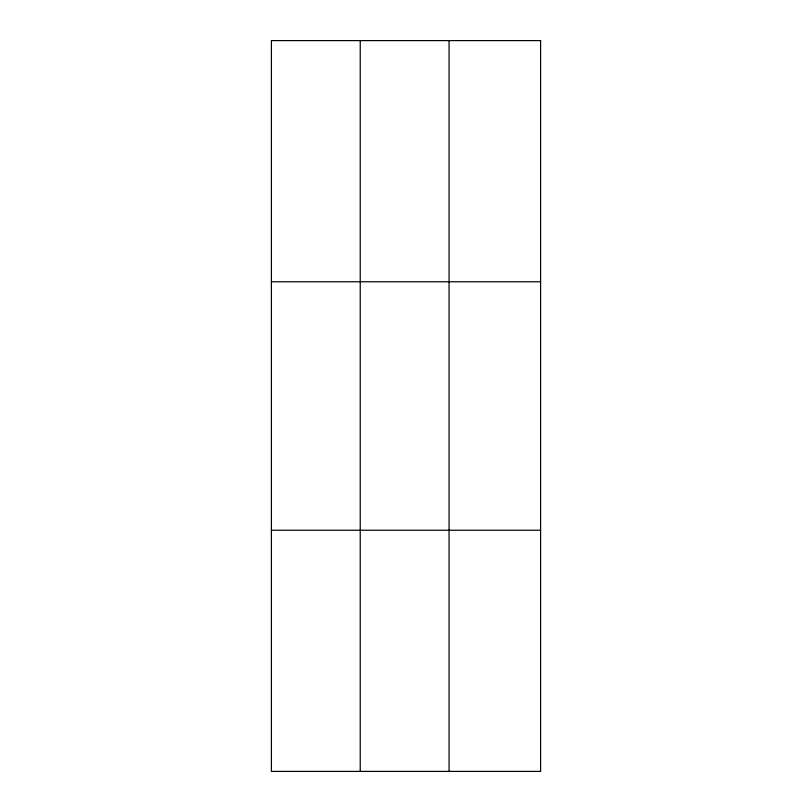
<?xml version="1.0" encoding="UTF-8"?>
<svg xmlns="http://www.w3.org/2000/svg" width="812" height="812" viewBox="0 0 812 812"><rect width="100%" height="100%" fill="white"/><g stroke="black" fill="none" stroke-linecap="round" stroke-linejoin="round"><path stroke-width="1.22" d="M360.234 771.4L360.234 40.6M449.066 771.4L449.066 40.6M271.401 281.764L540.599 281.764M271.401 530.236L540.599 530.236M540.599 40.6L540.599 771.4L271.401 771.4L271.401 40.6L540.599 40.6"/></g></svg>
